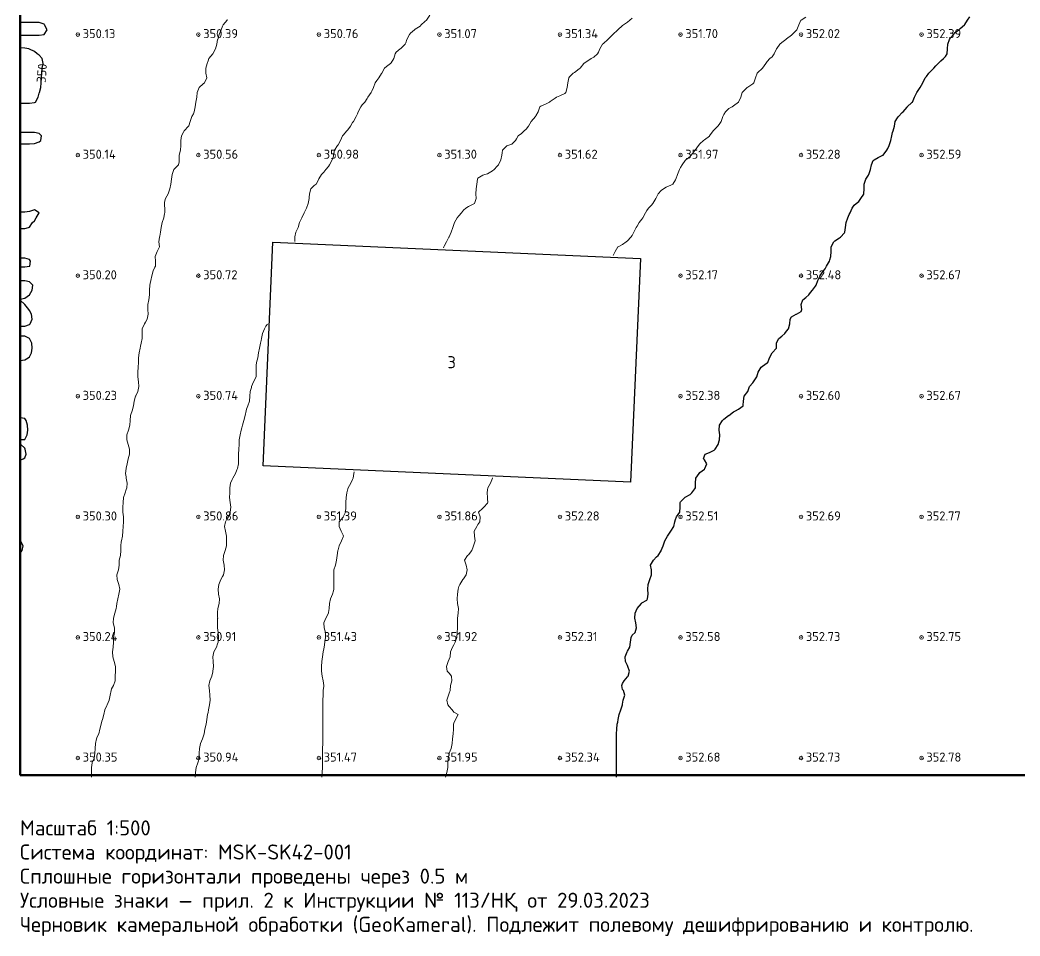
# Model space of a CAD drawing. Header units: metres. Extents: x 137 to 305, y -4507 to -4328.
# Drawn here: x 136.6 to 219.6, y -4507.3 to -4431.3 of the extents above; entities that cross this region are included whole.
import ezdxf
from ezdxf.enums import TextEntityAlignment as Align

# ---------------------------------------------------------------- set-up
doc = ezdxf.new("R2010")
doc.units = ezdxf.units.M
for name, color, linetype, lineweight in [('UZ013_СТРОЕНИЯ', 7, 'Continuous', 30), ('UZ013_СТРОЕНИЯ_ПОДП', 7, 'Continuous', 13), ('UZ329_ГОРИЗОНТАЛИ_ОСН', 30, 'Continuous', 13), ('UZ329_ГОРИЗОНТАЛИ_ПОДП', 30, 'Continuous', 13), ('UZ329_ГОРИЗОНТАЛИ_УТОЛЩ', 30, 'Continuous', 30), ('UZ330_ОТМЕТКИ', 7, 'Continuous', 13), ('КОНТРОЛЬ_ТРЕБУЕТ_ДЕШИФР', 1, 'Continuous', 25), ('РАМКА', 7, 'Continuous', 50)]:
    doc.layers.add(name, color=color, linetype=linetype, lineweight=lineweight)
doc.styles.add('GOST', font='isocpeur.ttf')

msp = doc.modelspace()

# ---------------------------------------------------------------- linework, layer by layer
at = {"layer": 'UZ013_СТРОЕНИЯ'}
msp.add_lwpolyline([(187.272, -4469.675), (156.784, -4468.33), (157.603, -4449.778), (188.091, -4451.123), (187.272, -4469.675)], close=True, dxfattribs=at)
at = {"layer": 'UZ329_ГОРИЗОНТАЛИ_ОСН'}
for points in [[(142.546, -4494.149, 350.5), (142.547, -4493.749, 350.5), (142.56, -4493.349, 350.5), (142.614, -4492.949, 350.5), (142.619, -4492.924, 350.5), (142.777, -4492.549, 350.5), (142.836, -4492.149, 350.5), (142.849, -4491.749, 350.5), (142.875, -4491.349, 350.5), (142.969, -4490.949, 350.5), (143.019, -4490.794, 350.5), (143.147, -4490.549, 350.5), (143.246, -4490.149, 350.5), (143.344, -4489.749, 350.5), (143.419, -4489.484, 350.5), (143.475, -4489.349, 350.5), (143.568, -4488.949, 350.5), (143.668, -4488.549, 350.5), (143.819, -4488.206, 350.5), (143.843, -4488.149, 350.5), (144.017, -4487.749, 350.5), (144.11, -4487.349, 350.5), (144.174, -4486.949, 350.5), (144.219, -4486.825, 350.5), (144.368, -4486.549, 350.5), (144.517, -4486.149, 350.5), (144.524, -4485.749, 350.5), (144.548, -4485.349, 350.5), (144.537, -4484.949, 350.5), (144.427, -4484.549, 350.5), (144.324, -4484.149, 350.5), (144.291, -4483.749, 350.5), (144.349, -4483.349, 350.5), (144.382, -4482.949, 350.5), (144.375, -4482.549, 350.5), (144.454, -4482.149, 350.5), (144.455, -4481.749, 350.5), (144.355, -4481.349, 350.5), (144.386, -4480.949, 350.5), (144.495, -4480.549, 350.5), (144.584, -4480.149, 350.5), (144.619, -4479.974, 350.5), (144.666, -4479.749, 350.5), (144.728, -4479.349, 350.5), (144.822, -4478.949, 350.5), (144.905, -4478.549, 350.5), (144.814, -4478.149, 350.5), (144.668, -4477.749, 350.5), (144.663, -4477.349, 350.5), (144.778, -4476.949, 350.5), (144.858, -4476.549, 350.5), (144.852, -4476.149, 350.5), (144.948, -4475.749, 350.5), (144.982, -4475.349, 350.5), (144.981, -4474.949, 350.5), (145.019, -4474.632, 350.5), (145.033, -4474.549, 350.5), (145.112, -4474.149, 350.5), (145.146, -4473.749, 350.5), (145.172, -4473.349, 350.5), (145.197, -4472.949, 350.5), (145.209, -4472.549, 350.5), (145.162, -4472.149, 350.5), (145.151, -4471.749, 350.5), (145.183, -4471.349, 350.5), (145.205, -4470.949, 350.5), (145.333, -4470.549, 350.5), (145.419, -4470.295, 350.5), (145.484, -4470.149, 350.5), (145.522, -4469.749, 350.5), (145.439, -4469.349, 350.5), (145.419, -4469.236, 350.5), (145.375, -4468.949, 350.5), (145.415, -4468.549, 350.5), (145.419, -4468.524, 350.5), (145.513, -4468.149, 350.5), (145.598, -4467.749, 350.5), (145.693, -4467.349, 350.5), (145.706, -4466.949, 350.5), (145.601, -4466.549, 350.5), (145.482, -4466.149, 350.5), (145.474, -4465.749, 350.5), (145.625, -4465.349, 350.5), (145.732, -4464.949, 350.5), (145.766, -4464.549, 350.5), (145.794, -4464.149, 350.5), (145.819, -4464.059, 350.5), (145.928, -4463.749, 350.5), (146.041, -4463.349, 350.5), (146.082, -4462.949, 350.5), (146.202, -4462.549, 350.5), (146.219, -4462.512, 350.5), (146.386, -4462.149, 350.5), (146.467, -4461.749, 350.5), (146.447, -4461.349, 350.5), (146.39, -4460.949, 350.5), (146.394, -4460.549, 350.5), (146.433, -4460.149, 350.5), (146.452, -4459.749, 350.5), (146.456, -4459.349, 350.5), (146.519, -4458.949, 350.5), (146.593, -4458.549, 350.5), (146.619, -4458.391, 350.5), (146.672, -4458.149, 350.5), (146.756, -4457.749, 350.5), (146.742, -4457.349, 350.5), (146.768, -4456.949, 350.5), (146.938, -4456.549, 350.5), (147.019, -4456.406, 350.5), (147.157, -4456.149, 350.5), (147.25, -4455.749, 350.5), (147.213, -4455.349, 350.5), (147.228, -4454.949, 350.5), (147.309, -4454.549, 350.5), (147.363, -4454.149, 350.5), (147.366, -4453.749, 350.5), (147.395, -4453.349, 350.5), (147.419, -4453.209, 350.5), (147.478, -4452.949, 350.5), (147.545, -4452.549, 350.5), (147.679, -4452.149, 350.5), (147.819, -4451.844, 350.5), (147.86, -4451.749, 350.5), (147.871, -4451.349, 350.5), (147.841, -4450.949, 350.5), (147.999, -4450.549, 350.5), (148.187, -4450.149, 350.5), (148.138, -4449.749, 350.5), (148.198, -4449.349, 350.5), (148.219, -4449.264, 350.5), (148.283, -4448.949, 350.5), (148.327, -4448.549, 350.5), (148.421, -4448.149, 350.5), (148.541, -4447.749, 350.5), (148.619, -4447.394, 350.5), (148.628, -4447.349, 350.5), (148.64, -4446.949, 350.5), (148.619, -4446.746, 350.5), (148.598, -4446.549, 350.5), (148.619, -4446.453, 350.5), (148.696, -4446.149, 350.5), (148.907, -4445.749, 350.5), (149.019, -4445.432, 350.5), (149.053, -4445.349, 350.5), (149.138, -4444.949, 350.5), (149.185, -4444.549, 350.5), (149.253, -4444.149, 350.5), (149.396, -4443.749, 350.5), (149.419, -4443.711, 350.5), (149.771, -4443.349, 350.5), (149.819, -4443.094, 350.5), (149.83, -4442.949, 350.5), (149.838, -4442.549, 350.5), (149.923, -4442.149, 350.5), (149.976, -4441.749, 350.5), (149.966, -4441.349, 350.5), (150.016, -4440.949, 350.5), (150.219, -4440.589, 350.5), (150.247, -4440.549, 350.5), (150.611, -4440.149, 350.5), (150.619, -4440.13, 350.5), (150.745, -4439.749, 350.5), (150.884, -4439.349, 350.5), (151.019, -4439.123, 350.5), (151.078, -4438.949, 350.5), (151.164, -4438.549, 350.5), (151.219, -4438.149, 350.5), (151.28, -4437.749, 350.5), (151.314, -4437.349, 350.5), (151.419, -4437.082, 350.5), (151.488, -4436.949, 350.5), (151.819, -4436.643, 350.5), (151.919, -4436.549, 350.5), (152.108, -4436.149, 350.5), (152.048, -4435.749, 350.5), (152.03, -4435.349, 350.5), (152.139, -4434.949, 350.5), (152.219, -4434.731, 350.5), (152.283, -4434.549, 350.5), (152.612, -4434.149, 350.5), (152.619, -4434.141, 350.5), (152.827, -4433.749, 350.5), (152.95, -4433.349, 350.5), (153.019, -4432.963, 350.5), (153.022, -4432.949, 350.5), (153.148, -4432.549, 350.5), (153.298, -4432.149, 350.5), (153.419, -4431.844, 350.5), (153.481, -4431.749, 350.5), (153.804, -4431.349, 350.5), (153.819, -4431.312, 350.5)], [(159.412, -4449.707, 351), (159.415, -4449.349, 351), (159.419, -4449.335, 351), (159.511, -4448.949, 351), (159.686, -4448.549, 351), (159.815, -4448.149, 351), (159.819, -4448.138, 351), (160.007, -4447.749, 351), (160.192, -4447.349, 351), (160.219, -4447.283, 351), (160.377, -4446.949, 351), (160.537, -4446.549, 351), (160.613, -4446.149, 351), (160.619, -4446.071, 351), (160.649, -4445.749, 351), (160.763, -4445.349, 351), (161.019, -4445.064, 351), (161.204, -4444.949, 351), (161.403, -4444.549, 351), (161.419, -4444.516, 351), (161.647, -4444.149, 351), (161.819, -4443.966, 351), (161.992, -4443.749, 351), (162.219, -4443.494, 351), (162.309, -4443.349, 351), (162.522, -4442.949, 351), (162.619, -4442.635, 351), (162.641, -4442.549, 351), (162.723, -4442.149, 351), (162.973, -4441.749, 351), (163.019, -4441.691, 351), (163.217, -4441.349, 351), (163.381, -4440.949, 351), (163.419, -4440.896, 351), (163.73, -4440.549, 351), (163.819, -4440.464, 351), (164.036, -4440.149, 351), (164.219, -4439.85, 351), (164.281, -4439.749, 351), (164.51, -4439.349, 351), (164.619, -4439.113, 351), (164.682, -4438.949, 351), (164.888, -4438.549, 351), (165.019, -4438.383, 351), (165.231, -4438.149, 351), (165.419, -4437.858, 351), (165.487, -4437.749, 351), (165.754, -4437.349, 351), (165.819, -4437.256, 351), (165.948, -4436.949, 351), (166.093, -4436.549, 351), (166.219, -4436.374, 351), (166.393, -4436.149, 351), (166.619, -4435.787, 351), (166.64, -4435.749, 351), (166.862, -4435.349, 351), (167.019, -4435.192, 351), (167.361, -4434.949, 351), (167.419, -4434.888, 351), (167.642, -4434.549, 351), (167.745, -4434.149, 351), (167.819, -4434.016, 351), (168.163, -4433.749, 351), (168.219, -4433.712, 351), (168.577, -4433.349, 351), (168.619, -4433.236, 351), (168.717, -4432.949, 351), (168.93, -4432.549, 351), (169.019, -4432.44, 351), (169.36, -4432.149, 351), (169.419, -4432.104, 351), (169.819, -4431.842, 351), (169.895, -4431.749, 351), (170.219, -4431.464, 351), (170.336, -4431.349, 351), (170.619, -4430.952, 351)], [(171.756, -4450.252, 351.5), (171.779, -4450.149, 351.5), (171.819, -4450.091, 351.5), (171.997, -4449.749, 351.5), (172.209, -4449.349, 351.5), (172.219, -4449.322, 351.5), (172.382, -4448.949, 351.5), (172.544, -4448.549, 351.5), (172.619, -4448.31, 351.5), (172.668, -4448.149, 351.5), (172.9, -4447.749, 351.5), (173.019, -4447.587, 351.5), (173.241, -4447.349, 351.5), (173.419, -4447.117, 351.5), (173.622, -4446.949, 351.5), (173.819, -4446.816, 351.5), (174.219, -4446.623, 351.5), (174.318, -4446.549, 351.5), (174.463, -4446.149, 351.5), (174.445, -4445.749, 351.5), (174.465, -4445.349, 351.5), (174.509, -4444.949, 351.5), (174.579, -4444.549, 351.5), (174.619, -4444.458, 351.5), (175.019, -4444.199, 351.5), (175.196, -4444.149, 351.5), (175.419, -4444.096, 351.5), (175.819, -4443.86, 351.5), (175.97, -4443.749, 351.5), (176.219, -4443.47, 351.5), (176.32, -4443.349, 351.5), (176.521, -4442.949, 351.5), (176.603, -4442.549, 351.5), (176.619, -4442.36, 351.5), (176.642, -4442.149, 351.5), (177.019, -4441.772, 351.5), (177.09, -4441.749, 351.5), (177.419, -4441.643, 351.5), (177.732, -4441.349, 351.5), (177.819, -4441.187, 351.5), (177.962, -4440.949, 351.5), (178.219, -4440.749, 351.5), (178.453, -4440.549, 351.5), (178.619, -4440.398, 351.5), (178.813, -4440.149, 351.5), (179.019, -4439.763, 351.5), (179.032, -4439.749, 351.5), (179.393, -4439.349, 351.5), (179.419, -4439.292, 351.5), (179.616, -4438.949, 351.5), (179.746, -4438.549, 351.5), (179.819, -4438.49, 351.5), (180.219, -4438.329, 351.5), (180.541, -4438.149, 351.5), (180.619, -4438.111, 351.5), (181.019, -4437.819, 351.5), (181.136, -4437.749, 351.5), (181.419, -4437.623, 351.5), (181.819, -4437.451, 351.5), (181.905, -4437.349, 351.5), (182.026, -4436.949, 351.5), (182.071, -4436.549, 351.5), (182.169, -4436.149, 351.5), (182.219, -4436.058, 351.5), (182.51, -4435.749, 351.5), (182.619, -4435.691, 351.5), (183.019, -4435.407, 351.5), (183.083, -4435.349, 351.5), (183.397, -4434.949, 351.5), (183.419, -4434.918, 351.5), (183.819, -4434.685, 351.5), (184.004, -4434.549, 351.5), (184.219, -4434.44, 351.5), (184.529, -4434.149, 351.5), (184.619, -4434.001, 351.5), (184.734, -4433.749, 351.5), (184.938, -4433.349, 351.5), (185.019, -4433.294, 351.5), (185.4, -4432.949, 351.5), (185.419, -4432.932, 351.5), (185.815, -4432.549, 351.5), (185.819, -4432.544, 351.5), (186.219, -4432.149, 351.5), (186.219, -4432.149, 351.5), (186.619, -4431.791, 351.5), (186.685, -4431.749, 351.5), (187.019, -4431.532, 351.5), (187.217, -4431.349, 351.5), (187.419, -4431.18, 351.5)], [(185.836, -4450.873, 352), (186.01, -4450.549, 352), (186.219, -4450.165, 352), (186.236, -4450.149, 352), (186.619, -4449.949, 352), (186.906, -4449.749, 352), (187.019, -4449.665, 352), (187.311, -4449.349, 352), (187.419, -4449.203, 352), (187.552, -4448.949, 352), (187.743, -4448.549, 352), (187.819, -4448.449, 352), (187.997, -4448.149, 352), (188.219, -4447.864, 352), (188.305, -4447.749, 352), (188.504, -4447.349, 352), (188.619, -4447.148, 352), (188.77, -4446.949, 352), (189.019, -4446.695, 352), (189.132, -4446.549, 352), (189.364, -4446.149, 352), (189.419, -4446.046, 352), (189.58, -4445.749, 352), (189.819, -4445.476, 352), (190.001, -4445.349, 352), (190.219, -4445.217, 352), (190.619, -4445.047, 352), (190.777, -4444.949, 352), (191.019, -4444.59, 352), (191.035, -4444.549, 352), (191.16, -4444.149, 352), (191.339, -4443.749, 352), (191.419, -4443.588, 352), (191.553, -4443.349, 352), (191.819, -4442.988, 352), (191.871, -4442.949, 352), (192.219, -4442.655, 352), (192.307, -4442.549, 352), (192.619, -4442.155, 352), (192.624, -4442.149, 352), (192.907, -4441.749, 352), (193.019, -4441.601, 352), (193.331, -4441.349, 352), (193.419, -4441.286, 352), (193.819, -4440.977, 352), (193.834, -4440.949, 352), (194.134, -4440.549, 352), (194.219, -4440.45, 352), (194.518, -4440.149, 352), (194.619, -4439.998, 352), (194.802, -4439.749, 352), (194.935, -4439.349, 352), (195.019, -4439.168, 352), (195.164, -4438.949, 352), (195.419, -4438.696, 352), (195.7, -4438.549, 352), (195.819, -4438.466, 352), (196.219, -4438.153, 352), (196.222, -4438.149, 352), (196.427, -4437.749, 352), (196.55, -4437.349, 352), (196.619, -4437.261, 352), (196.951, -4436.949, 352), (197.019, -4436.907, 352), (197.419, -4436.647, 352), (197.496, -4436.549, 352), (197.644, -4436.149, 352), (197.782, -4435.749, 352), (197.819, -4435.712, 352), (198.211, -4435.349, 352), (198.219, -4435.34, 352), (198.51, -4434.949, 352), (198.619, -4434.787, 352), (198.839, -4434.549, 352), (199.019, -4434.396, 352), (199.183, -4434.149, 352), (199.395, -4433.749, 352), (199.419, -4433.711, 352), (199.656, -4433.349, 352), (199.819, -4433.211, 352), (200.17, -4432.949, 352), (200.219, -4432.916, 352), (200.619, -4432.609, 352), (200.696, -4432.549, 352), (201.019, -4432.222, 352), (201.085, -4432.149, 352), (201.239, -4431.749, 352), (201.416, -4431.349, 352), (201.419, -4431.347, 352), (201.819, -4431.109, 352)], [(151.158, -4494.149, 351), (151.172, -4493.749, 351), (151.237, -4493.349, 351), (151.374, -4492.949, 351), (151.419, -4492.772, 351), (151.471, -4492.549, 351), (151.492, -4492.149, 351), (151.509, -4491.749, 351), (151.588, -4491.349, 351), (151.765, -4490.949, 351), (151.819, -4490.805, 351), (151.891, -4490.549, 351), (151.959, -4490.149, 351), (152.052, -4489.749, 351), (152.126, -4489.349, 351), (152.181, -4488.949, 351), (152.219, -4488.762, 351), (152.263, -4488.549, 351), (152.346, -4488.149, 351), (152.384, -4487.749, 351), (152.379, -4487.349, 351), (152.339, -4486.949, 351), (152.282, -4486.549, 351), (152.379, -4486.149, 351), (152.546, -4485.749, 351), (152.619, -4485.409, 351), (152.632, -4485.349, 351), (152.662, -4484.949, 351), (152.655, -4484.549, 351), (152.631, -4484.149, 351), (152.715, -4483.749, 351), (152.923, -4483.349, 351), (153.019, -4483.078, 351), (153.06, -4482.949, 351), (153.077, -4482.549, 351), (153.066, -4482.149, 351), (153.019, -4481.767, 351), (153.016, -4481.749, 351), (152.994, -4481.349, 351), (153.019, -4480.968, 351), (153.02, -4480.949, 351), (153.019, -4480.871, 351), (153.014, -4480.549, 351), (153.019, -4480.473, 351), (153.042, -4480.149, 351), (153.135, -4479.749, 351), (153.159, -4479.349, 351), (153.097, -4478.949, 351), (153.072, -4478.549, 351), (153.125, -4478.149, 351), (153.283, -4477.749, 351), (153.419, -4477.485, 351), (153.492, -4477.349, 351), (153.581, -4476.949, 351), (153.561, -4476.549, 351), (153.48, -4476.149, 351), (153.492, -4475.749, 351), (153.642, -4475.349, 351), (153.74, -4474.949, 351), (153.758, -4474.549, 351), (153.753, -4474.149, 351), (153.674, -4473.749, 351), (153.579, -4473.349, 351), (153.666, -4472.949, 351), (153.819, -4472.68, 351), (153.908, -4472.549, 351), (154.066, -4472.149, 351), (154.121, -4471.749, 351), (154.059, -4471.349, 351), (154.01, -4470.949, 351), (154.021, -4470.549, 351), (154.041, -4470.149, 351), (154.093, -4469.749, 351), (154.219, -4469.463, 351), (154.272, -4469.349, 351), (154.497, -4468.949, 351), (154.619, -4468.646, 351), (154.656, -4468.549, 351), (154.741, -4468.149, 351), (154.751, -4467.749, 351), (154.738, -4467.349, 351), (154.766, -4466.949, 351), (154.79, -4466.549, 351), (154.795, -4466.149, 351), (154.879, -4465.749, 351), (154.966, -4465.349, 351), (155.019, -4465.179, 351), (155.084, -4464.949, 351), (155.197, -4464.549, 351), (155.292, -4464.149, 351), (155.377, -4463.749, 351), (155.419, -4463.615, 351), (155.51, -4463.349, 351), (155.653, -4462.949, 351), (155.687, -4462.549, 351), (155.709, -4462.149, 351), (155.819, -4461.813, 351), (155.835, -4461.749, 351), (156.005, -4461.349, 351), (156.208, -4460.949, 351), (156.219, -4460.723, 351), (156.224, -4460.549, 351), (156.219, -4460.45, 351), (156.2, -4460.149, 351), (156.219, -4459.99, 351), (156.244, -4459.749, 351), (156.341, -4459.349, 351), (156.42, -4458.949, 351), (156.49, -4458.549, 351), (156.582, -4458.149, 351), (156.619, -4457.92, 351), (156.649, -4457.749, 351), (156.727, -4457.349, 351), (156.9, -4456.949, 351), (157.019, -4456.744, 351), (157.153, -4456.569, 351)], [(161.661, -4494.149, 351.5), (161.676, -4493.749, 351.5), (161.704, -4493.349, 351.5), (161.723, -4492.949, 351.5), (161.727, -4492.549, 351.5), (161.728, -4492.149, 351.5), (161.731, -4491.749, 351.5), (161.737, -4491.349, 351.5), (161.74, -4490.949, 351.5), (161.742, -4490.549, 351.5), (161.743, -4490.149, 351.5), (161.743, -4489.749, 351.5), (161.744, -4489.349, 351.5), (161.744, -4488.949, 351.5), (161.743, -4488.549, 351.5), (161.743, -4488.149, 351.5), (161.751, -4487.749, 351.5), (161.763, -4487.349, 351.5), (161.782, -4486.949, 351.5), (161.819, -4486.582, 351.5), (161.822, -4486.549, 351.5), (161.819, -4486.525, 351.5), (161.775, -4486.149, 351.5), (161.694, -4485.749, 351.5), (161.644, -4485.349, 351.5), (161.643, -4484.949, 351.5), (161.66, -4484.549, 351.5), (161.722, -4484.149, 351.5), (161.782, -4483.749, 351.5), (161.819, -4483.49, 351.5), (161.843, -4483.349, 351.5), (161.913, -4482.949, 351.5), (161.962, -4482.549, 351.5), (161.965, -4482.149, 351.5), (161.864, -4481.749, 351.5), (161.834, -4481.349, 351.5), (162, -4480.949, 351.5), (162.209, -4480.549, 351.5), (162.219, -4480.486, 351.5), (162.259, -4480.149, 351.5), (162.286, -4479.749, 351.5), (162.372, -4479.349, 351.5), (162.541, -4478.949, 351.5), (162.619, -4478.695, 351.5), (162.648, -4478.549, 351.5), (162.651, -4478.149, 351.5), (162.663, -4477.749, 351.5), (162.655, -4477.349, 351.5), (162.66, -4476.949, 351.5), (162.784, -4476.549, 351.5), (162.883, -4476.149, 351.5), (162.933, -4475.749, 351.5), (162.995, -4475.349, 351.5), (163.019, -4475.272, 351.5), (163.111, -4474.949, 351.5), (163.302, -4474.549, 351.5), (163.419, -4474.218, 351.5), (163.453, -4474.149, 351.5), (163.419, -4474.078, 351.5), (163.266, -4473.749, 351.5), (163.087, -4473.349, 351.5), (163.096, -4472.949, 351.5), (163.419, -4472.566, 351.5), (163.432, -4472.549, 351.5), (163.637, -4472.149, 351.5), (163.652, -4471.749, 351.5), (163.643, -4471.349, 351.5), (163.685, -4470.949, 351.5), (163.731, -4470.549, 351.5), (163.819, -4470.239, 351.5), (163.853, -4470.149, 351.5), (164.077, -4469.749, 351.5), (164.219, -4469.464, 351.5), (164.259, -4469.349, 351.5), (164.318, -4468.949, 351.5), (164.331, -4468.813, 351.5)], [(171.915, -4494.149, 352), (172.042, -4493.749, 352), (172.111, -4493.349, 352), (172.127, -4492.949, 352), (172.144, -4492.549, 352), (172.219, -4492.162, 352), (172.223, -4492.149, 352), (172.382, -4491.749, 352), (172.462, -4491.349, 352), (172.504, -4490.949, 352), (172.554, -4490.549, 352), (172.583, -4490.149, 352), (172.599, -4489.749, 352), (172.619, -4489.661, 352), (172.747, -4489.349, 352), (172.981, -4488.949, 352), (172.619, -4488.734, 352), (172.473, -4488.549, 352), (172.219, -4488.291, 352), (172.119, -4488.149, 352), (172.031, -4487.749, 352), (172.165, -4487.349, 352), (172.219, -4487.166, 352), (172.298, -4486.949, 352), (172.349, -4486.549, 352), (172.454, -4486.149, 352), (172.433, -4485.749, 352), (172.219, -4485.526, 352), (172.074, -4485.349, 352), (171.994, -4484.949, 352), (172.153, -4484.549, 352), (172.219, -4484.346, 352), (172.296, -4484.149, 352), (172.351, -4483.749, 352), (172.503, -4483.349, 352), (172.619, -4483.173, 352), (172.734, -4482.949, 352), (172.865, -4482.549, 352), (172.894, -4482.149, 352), (172.913, -4481.749, 352), (172.916, -4481.349, 352), (172.92, -4480.949, 352), (172.987, -4480.549, 352), (173.006, -4480.149, 352), (172.911, -4479.749, 352), (172.887, -4479.349, 352), (172.923, -4478.949, 352), (172.964, -4478.549, 352), (173.019, -4478.339, 352), (173.099, -4478.149, 352), (173.365, -4477.749, 352), (173.419, -4477.68, 352), (173.625, -4477.349, 352), (173.714, -4476.949, 352), (173.634, -4476.549, 352), (173.495, -4476.149, 352), (173.761, -4475.749, 352), (173.819, -4475.691, 352), (174.098, -4475.349, 352), (174.219, -4475.048, 352), (174.256, -4474.949, 352), (174.377, -4474.549, 352), (174.316, -4474.149, 352), (174.314, -4473.749, 352), (174.525, -4473.349, 352), (174.619, -4473.194, 352), (174.77, -4472.949, 352), (174.785, -4472.549, 352), (174.653, -4472.149, 352), (175.019, -4471.817, 352), (175.101, -4471.749, 352), (175.419, -4471.414, 352), (175.442, -4471.349, 352), (175.419, -4471.043, 352), (175.409, -4470.949, 352), (175.367, -4470.549, 352), (175.419, -4470.303, 352), (175.446, -4470.149, 352), (175.647, -4469.749, 352), (175.817, -4469.349, 352), (175.819, -4469.331, 352), (175.821, -4469.32, 352)]]:
    msp.add_polyline3d(points, dxfattribs=at)
at = {"layer": 'UZ329_ГОРИЗОНТАЛИ_УТОЛЩ'}
for points in [[(186.117, -4494.149, 352.5), (186.117, -4493.749, 352.5), (186.117, -4493.349, 352.5), (186.117, -4492.949, 352.5), (186.117, -4492.549, 352.5), (186.117, -4492.149, 352.5), (186.117, -4491.749, 352.5), (186.117, -4491.349, 352.5), (186.117, -4490.949, 352.5), (186.118, -4490.549, 352.5), (186.126, -4490.149, 352.5), (186.169, -4489.749, 352.5), (186.219, -4489.586, 352.5), (186.259, -4489.349, 352.5), (186.339, -4488.949, 352.5), (186.468, -4488.549, 352.5), (186.611, -4488.149, 352.5), (186.619, -4488.085, 352.5), (186.67, -4487.749, 352.5), (186.809, -4487.349, 352.5), (186.687, -4486.949, 352.5), (186.619, -4486.862, 352.5), (186.539, -4486.549, 352.5), (186.619, -4486.365, 352.5), (186.734, -4486.149, 352.5), (187.019, -4485.817, 352.5), (187.082, -4485.749, 352.5), (187.183, -4485.349, 352.5), (187.059, -4484.949, 352.5), (187.019, -4484.875, 352.5), (186.853, -4484.549, 352.5), (186.82, -4484.149, 352.5), (186.987, -4483.749, 352.5), (187.019, -4483.688, 352.5), (187.22, -4483.349, 352.5), (187.263, -4482.949, 352.5), (187.324, -4482.549, 352.5), (187.419, -4482.364, 352.5), (187.671, -4482.149, 352.5), (187.762, -4481.749, 352.5), (187.714, -4481.349, 352.5), (187.638, -4480.949, 352.5), (187.665, -4480.549, 352.5), (187.819, -4480.158, 352.5), (187.827, -4480.149, 352.5), (188.172, -4479.749, 352.5), (188.219, -4479.674, 352.5), (188.619, -4479.456, 352.5), (188.681, -4479.349, 352.5), (188.727, -4478.949, 352.5), (188.71, -4478.549, 352.5), (188.745, -4478.149, 352.5), (188.864, -4477.749, 352.5), (189.007, -4477.349, 352.5), (189.013, -4476.949, 352.5), (188.941, -4476.549, 352.5), (189.019, -4476.417, 352.5), (189.173, -4476.149, 352.5), (189.419, -4475.868, 352.5), (189.578, -4475.749, 352.5), (189.819, -4475.36, 352.5), (189.826, -4475.349, 352.5), (189.972, -4474.949, 352.5), (190.121, -4474.549, 352.5), (190.219, -4474.333, 352.5), (190.33, -4474.149, 352.5), (190.606, -4473.749, 352.5), (190.619, -4473.731, 352.5), (190.863, -4473.349, 352.5), (190.955, -4472.949, 352.5), (191.019, -4472.759, 352.5), (191.084, -4472.549, 352.5), (191.363, -4472.149, 352.5), (191.399, -4471.749, 352.5), (191.389, -4471.349, 352.5), (191.419, -4471.305, 352.5), (191.773, -4470.949, 352.5), (191.819, -4470.914, 352.5), (192.219, -4470.704, 352.5), (192.356, -4470.549, 352.5), (192.619, -4470.214, 352.5), (192.654, -4470.149, 352.5), (192.663, -4469.749, 352.5), (192.694, -4469.349, 352.5), (192.958, -4468.949, 352.5), (193.019, -4468.884, 352.5), (193.419, -4468.583, 352.5), (193.452, -4468.549, 352.5), (193.605, -4468.149, 352.5), (193.419, -4467.809, 352.5), (193.337, -4467.749, 352.5), (193.419, -4467.487, 352.5), (193.459, -4467.349, 352.5), (193.819, -4467.203, 352.5), (194.219, -4467.013, 352.5), (194.284, -4466.949, 352.5), (194.544, -4466.549, 352.5), (194.619, -4466.238, 352.5), (194.655, -4466.149, 352.5), (194.68, -4465.749, 352.5), (194.626, -4465.349, 352.5), (194.65, -4464.949, 352.5), (194.918, -4464.549, 352.5), (195.019, -4464.452, 352.5), (195.413, -4464.149, 352.5), (195.419, -4464.142, 352.5), (195.819, -4463.846, 352.5), (195.986, -4463.749, 352.5), (196.219, -4463.625, 352.5), (196.611, -4463.349, 352.5), (196.619, -4463.289, 352.5), (196.644, -4462.949, 352.5), (196.715, -4462.549, 352.5), (197.019, -4462.149, 352.5), (197.019, -4462.149, 352.5), (197.145, -4461.749, 352.5), (197.419, -4461.434, 352.5), (197.489, -4461.349, 352.5), (197.762, -4460.949, 352.5), (197.819, -4460.747, 352.5), (197.871, -4460.549, 352.5), (198.103, -4460.149, 352.5), (198.219, -4460.049, 352.5), (198.619, -4459.78, 352.5), (198.655, -4459.749, 352.5), (198.806, -4459.349, 352.5), (199.019, -4458.955, 352.5), (199.024, -4458.949, 352.5), (199.386, -4458.549, 352.5), (199.383, -4458.149, 352.5), (199.419, -4458.053, 352.5), (199.57, -4457.749, 352.5), (199.819, -4457.571, 352.5), (200.064, -4457.349, 352.5), (200.219, -4457.152, 352.5), (200.386, -4456.949, 352.5), (200.478, -4456.549, 352.5), (200.517, -4456.149, 352.5), (200.619, -4455.952, 352.5), (201.019, -4455.754, 352.5), (201.032, -4455.749, 352.5), (201.419, -4455.527, 352.5), (201.49, -4455.349, 352.5), (201.445, -4454.949, 352.5), (201.575, -4454.549, 352.5), (201.819, -4454.367, 352.5), (202.059, -4454.149, 352.5), (202.219, -4453.946, 352.5), (202.374, -4453.749, 352.5), (202.619, -4453.426, 352.5), (202.667, -4453.349, 352.5), (202.818, -4452.949, 352.5), (203.002, -4452.549, 352.5), (203.019, -4452.523, 352.5), (203.291, -4452.149, 352.5), (203.419, -4451.976, 352.5), (203.541, -4451.749, 352.5), (203.772, -4451.349, 352.5), (203.819, -4451.232, 352.5), (203.883, -4450.949, 352.5), (203.91, -4450.549, 352.5), (203.929, -4450.149, 352.5), (204.131, -4449.749, 352.5), (204.219, -4449.66, 352.5), (204.619, -4449.399, 352.5), (204.703, -4449.349, 352.5), (205.019, -4448.986, 352.5), (205.058, -4448.949, 352.5), (205.109, -4448.549, 352.5), (205.156, -4448.149, 352.5), (205.299, -4447.749, 352.5), (205.419, -4447.475, 352.5), (205.487, -4447.349, 352.5), (205.675, -4446.949, 352.5), (205.819, -4446.709, 352.5), (206.004, -4446.549, 352.5), (206.219, -4446.406, 352.5), (206.395, -4446.149, 352.5), (206.619, -4445.781, 352.5), (206.63, -4445.749, 352.5), (206.656, -4445.349, 352.5), (206.665, -4444.949, 352.5), (206.794, -4444.549, 352.5), (207.019, -4444.221, 352.5), (207.057, -4444.149, 352.5), (207.178, -4443.749, 352.5), (207.259, -4443.349, 352.5), (207.419, -4443.006, 352.5), (207.481, -4442.949, 352.5), (207.819, -4442.749, 352.5), (208.219, -4442.554, 352.5), (208.224, -4442.549, 352.5), (208.533, -4442.149, 352.5), (208.619, -4441.988, 352.5), (208.727, -4441.749, 352.5), (208.868, -4441.349, 352.5), (208.946, -4440.949, 352.5), (209.019, -4440.671, 352.5), (209.057, -4440.549, 352.5), (209.188, -4440.149, 352.5), (209.225, -4439.749, 352.5), (209.419, -4439.47, 352.5), (209.513, -4439.349, 352.5), (209.819, -4439.028, 352.5), (209.886, -4438.949, 352.5), (210.219, -4438.567, 352.5), (210.232, -4438.549, 352.5), (210.619, -4438.192, 352.5), (210.657, -4438.149, 352.5), (210.844, -4437.749, 352.5), (211.019, -4437.36, 352.5), (211.024, -4437.349, 352.5), (211.31, -4436.949, 352.5), (211.419, -4436.76, 352.5), (211.52, -4436.549, 352.5), (211.722, -4436.149, 352.5), (211.819, -4436.023, 352.5), (212.036, -4435.749, 352.5), (212.219, -4435.558, 352.5), (212.436, -4435.349, 352.5), (212.619, -4435.153, 352.5), (212.8, -4434.949, 352.5), (213.019, -4434.725, 352.5), (213.231, -4434.549, 352.5), (213.419, -4434.372, 352.5), (213.536, -4434.149, 352.5), (213.575, -4433.749, 352.5), (213.608, -4433.349, 352.5), (213.733, -4432.949, 352.5), (213.819, -4432.832, 352.5), (214.06, -4432.549, 352.5), (214.219, -4432.373, 352.5), (214.513, -4432.149, 352.5), (214.619, -4432.052, 352.5), (214.979, -4431.749, 352.5), (215.019, -4431.709, 352.5), (215.237, -4431.349, 352.5), (215.419, -4431.078, 352.5)], [(136.619, -4432.61, 350), (137.019, -4432.61, 350), (137.419, -4432.61, 350), (137.819, -4432.609, 350), (138.219, -4432.601, 350), (138.619, -4432.553, 350), (138.628, -4432.549, 350), (138.879, -4432.149, 350), (138.65, -4431.749, 350), (138.619, -4431.701, 350), (138.219, -4431.548, 350), (137.819, -4431.541, 350), (137.419, -4431.543, 350), (137.019, -4431.543, 350), (136.619, -4431.543, 350)], [(136.619, -4438.242, 350), (137.019, -4438.242, 350), (137.419, -4438.236, 350), (137.819, -4438.191, 350), (137.907, -4438.149, 350), (138.115, -4437.749, 350), (138.219, -4437.404, 350), (138.227, -4437.349, 350), (138.342, -4436.949, 350), (138.382, -4436.549, 350), (138.402, -4436.149, 350), (138.428, -4435.749, 350), (138.46, -4435.349, 350), (138.549, -4434.949, 350), (138.462, -4434.549, 350), (138.219, -4434.261, 350), (138.031, -4434.149, 350), (137.819, -4433.961, 350), (137.419, -4433.761, 350), (137.362, -4433.749, 350), (137.019, -4433.68, 350), (136.619, -4433.665, 350)], [(136.619, -4441.611, 350), (137.019, -4441.611, 350), (137.419, -4441.609, 350), (137.819, -4441.587, 350), (138.219, -4441.457, 350), (138.343, -4441.349, 350), (138.413, -4440.949, 350), (138.219, -4440.77, 350), (137.819, -4440.677, 350), (137.419, -4440.664, 350), (137.019, -4440.662, 350), (136.619, -4440.662, 350)], [(136.619, -4448.64, 350), (137.019, -4448.632, 350), (137.335, -4448.549, 350), (137.419, -4448.526, 350), (137.664, -4448.149, 350), (137.819, -4448.005, 350), (137.971, -4447.749, 350), (138.219, -4447.35, 350), (138.219, -4447.349, 350), (138.219, -4447.347, 350), (137.819, -4447.087, 350), (137.419, -4447.217, 350), (137.019, -4447.274, 350), (136.619, -4447.284, 350)], [(136.619, -4451.821, 350), (137.019, -4451.816, 350), (137.419, -4451.755, 350), (137.426, -4451.749, 350), (137.502, -4451.349, 350), (137.419, -4451.212, 350), (137.019, -4451.097, 350), (136.619, -4451.086, 350)], [(136.619, -4454.507, 350), (137.019, -4454.409, 350), (137.417, -4454.149, 350), (137.419, -4454.148, 350), (137.639, -4453.749, 350), (137.682, -4453.349, 350), (137.419, -4453.054, 350), (137.019, -4452.989, 350), (136.619, -4452.986, 350)], [(136.619, -4456.747, 350), (137.019, -4456.725, 350), (137.419, -4456.585, 350), (137.456, -4456.549, 350), (137.621, -4456.149, 350), (137.56, -4455.749, 350), (137.419, -4455.448, 350), (137.338, -4455.349, 350), (137.019, -4454.95, 350), (137.017, -4454.949, 350), (136.619, -4454.587, 350)], [(136.619, -4459.57, 350), (137.019, -4459.529, 350), (137.299, -4459.349, 350), (137.419, -4459.27, 350), (137.585, -4458.949, 350), (137.638, -4458.549, 350), (137.595, -4458.149, 350), (137.419, -4457.75, 350), (137.418, -4457.749, 350), (137.019, -4457.573, 350), (136.619, -4457.557, 350)], [(136.619, -4461.779, 350), (136.716, -4461.749, 350), (136.619, -4461.702, 350)], [(136.619, -4466.135, 350), (137.019, -4466.123, 350), (137.212, -4465.749, 350), (137.274, -4465.349, 350), (137.251, -4464.949, 350), (137.134, -4464.549, 350), (137.019, -4464.388, 350), (136.619, -4464.325, 350)], [(136.619, -4467.849, 350), (136.882, -4467.749, 350), (137.019, -4467.644, 350), (137.14, -4467.349, 350), (137.041, -4466.949, 350), (137.019, -4466.857, 350), (136.685, -4466.549, 350), (136.619, -4466.317, 350)], [(136.619, -4475.562, 350), (136.785, -4475.349, 350), (136.882, -4474.949, 350), (136.67, -4474.549, 350), (136.619, -4474.489, 350)]]:
    msp.add_polyline3d(points, dxfattribs=at)
at = {"layer": 'UZ330_ОТМЕТКИ'}
for centre in [(141.419, -4432.549, 350.128), (151.419, -4432.549, 350.39), (161.419, -4432.549, 350.763), (171.419, -4432.549, 351.067), (181.419, -4432.549, 351.338), (191.419, -4432.549, 351.696), (201.419, -4432.549, 352.016), (211.419, -4432.549, 352.386), (141.419, -4442.549, 350.14), (151.419, -4442.549, 350.564), (161.419, -4442.549, 350.98), (171.419, -4442.549, 351.295), (181.419, -4442.549, 351.615), (191.419, -4442.549, 351.973), (201.419, -4442.549, 352.279), (211.419, -4442.549, 352.592), (141.419, -4452.549, 350.201), (151.419, -4452.549, 350.723), (191.419, -4452.549, 352.173), (201.419, -4452.549, 352.481), (211.419, -4452.549, 352.668), (141.419, -4462.549, 350.23), (151.419, -4462.549, 350.741), (191.419, -4462.549, 352.375), (201.419, -4462.549, 352.599), (211.419, -4462.549, 352.674), (141.419, -4472.549, 350.298), (151.419, -4472.549, 350.863), (161.419, -4472.549, 351.388), (171.419, -4472.549, 351.859), (181.419, -4472.549, 352.276), (191.419, -4472.549, 352.514), (201.419, -4472.549, 352.693), (211.419, -4472.549, 352.772), (141.419, -4482.549, 350.24), (151.419, -4482.549, 350.909), (161.419, -4482.549, 351.433), (171.419, -4482.549, 351.919), (181.419, -4482.549, 352.309), (191.419, -4482.549, 352.581), (201.419, -4482.549, 352.734), (211.419, -4482.549, 352.75), (141.419, -4492.549, 350.347), (151.419, -4492.549, 350.935), (161.419, -4492.549, 351.469), (171.419, -4492.549, 351.948), (181.419, -4492.549, 352.337), (191.419, -4492.549, 352.675), (201.419, -4492.549, 352.729), (211.419, -4492.549, 352.779)]:
    msp.add_circle(centre, 0.15, dxfattribs=at)
for p in [(141.419, -4432.549, 350.128), (151.419, -4432.549, 350.39), (161.419, -4432.549, 350.763), (171.419, -4432.549, 351.067), (181.419, -4432.549, 351.338), (191.419, -4432.549, 351.696), (201.419, -4432.549, 352.016), (211.419, -4432.549, 352.386), (141.419, -4442.549, 350.14), (151.419, -4442.549, 350.564), (161.419, -4442.549, 350.98), (171.419, -4442.549, 351.295), (181.419, -4442.549, 351.615), (191.419, -4442.549, 351.973), (201.419, -4442.549, 352.279), (211.419, -4442.549, 352.592), (141.419, -4452.549, 350.201), (151.419, -4452.549, 350.723), (191.419, -4452.549, 352.173), (201.419, -4452.549, 352.481), (211.419, -4452.549, 352.668), (141.419, -4462.549, 350.23), (151.419, -4462.549, 350.741), (191.419, -4462.549, 352.375), (201.419, -4462.549, 352.599), (211.419, -4462.549, 352.674), (141.419, -4472.549, 350.298), (151.419, -4472.549, 350.863), (161.419, -4472.549, 351.388), (171.419, -4472.549, 351.859), (181.419, -4472.549, 352.276), (191.419, -4472.549, 352.514), (201.419, -4472.549, 352.693), (211.419, -4472.549, 352.772), (141.419, -4482.549, 350.24), (151.419, -4482.549, 350.909), (161.419, -4482.549, 351.433), (171.419, -4482.549, 351.919), (181.419, -4482.549, 352.309), (191.419, -4482.549, 352.581), (201.419, -4482.549, 352.734), (211.419, -4482.549, 352.75), (141.419, -4492.549, 350.347), (151.419, -4492.549, 350.935), (161.419, -4492.549, 351.469), (171.419, -4492.549, 351.948), (181.419, -4492.549, 352.337), (191.419, -4492.549, 352.675), (201.419, -4492.549, 352.729), (211.419, -4492.549, 352.779)]:
    msp.add_point(p, dxfattribs=at)
at = {"layer": 'КОНТРОЛЬ_ТРЕБУЕТ_ДЕШИФР'}
msp.add_lwpolyline([(187.272, -4469.675), (156.784, -4468.33), (157.603, -4449.778), (188.091, -4451.123), (187.272, -4469.675)], close=True, dxfattribs=at)
at = {"layer": 'РАМКА'}
msp.add_lwpolyline([(136.619, -4493.97), (302.693, -4493.97), (302.693, -4327.749), (136.619, -4327.749)], close=True, dxfattribs=at)

# ---------------------------------------------------------------- texts
at = {"layer": 'UZ013_СТРОЕНИЯ_ПОДП', "style": 'GOST'}
msp.add_text('3', height=1, dxfattribs=at).set_placement((172.438, -4459.726), align=Align.MIDDLE_CENTER)
at = {"layer": 'UZ329_ГОРИЗОНТАЛИ_ПОДП', "style": 'GOST'}
msp.add_text('350', height=0.75, rotation=85.50389, dxfattribs=at).set_placement((138.428, -4435.749), align=Align.MIDDLE_CENTER)
at = {"layer": 'UZ330_ОТМЕТКИ', "style": 'GOST'}
for s, p in [('350.13', (141.819, -4432.849)), ('350.39', (151.819, -4432.849)), ('350.76', (161.819, -4432.849)), ('351.07', (171.819, -4432.849)), ('351.34', (181.819, -4432.849)), ('351.70', (191.819, -4432.849)), ('352.02', (201.819, -4432.849)), ('352.39', (211.819, -4432.849)), ('350.14', (141.819, -4442.849)), ('350.56', (151.819, -4442.849)), ('350.98', (161.819, -4442.849)), ('351.30', (171.819, -4442.849)), ('351.62', (181.819, -4442.849)), ('351.97', (191.819, -4442.849)), ('352.28', (201.819, -4442.849)), ('352.59', (211.819, -4442.849)), ('350.20', (141.819, -4452.849)), ('350.72', (151.819, -4452.849)), ('352.17', (191.819, -4452.849)), ('352.48', (201.819, -4452.849)), ('352.67', (211.819, -4452.849)), ('350.23', (141.819, -4462.849)), ('350.74', (151.819, -4462.849)), ('352.38', (191.819, -4462.849)), ('352.60', (201.819, -4462.849)), ('352.67', (211.819, -4462.849)), ('350.30', (141.819, -4472.849)), ('350.86', (151.819, -4472.849)), ('351.39', (161.819, -4472.849)), ('351.86', (171.819, -4472.849)), ('352.28', (181.819, -4472.849)), ('352.51', (191.819, -4472.849)), ('352.69', (201.819, -4472.849)), ('352.77', (211.819, -4472.849)), ('350.24', (141.819, -4482.849)), ('350.91', (151.819, -4482.849)), ('351.43', (161.819, -4482.849)), ('351.92', (171.819, -4482.849)), ('352.31', (181.819, -4482.849)), ('352.58', (191.819, -4482.849)), ('352.73', (201.819, -4482.849)), ('352.75', (211.819, -4482.849)), ('350.35', (141.819, -4492.849)), ('350.94', (151.819, -4492.849)), ('351.47', (161.819, -4492.849)), ('351.95', (171.819, -4492.849)), ('352.34', (181.819, -4492.849)), ('352.68', (191.819, -4492.849)), ('352.73', (201.819, -4492.849)), ('352.78', (211.819, -4492.849))]:
    msp.add_text(s, height=0.75, dxfattribs=at).set_placement(p)
at = {"layer": 'РАМКА', "style": 'GOST'}
for s, p in [('Масштаб 1:500', (136.619, -4498.97)), ('Система координат: MSK-SK42-001', (136.619, -4500.97)), ('Сплошные горизонтали проведены через 0.5 м', (136.619, -4502.97)), ('Условные знаки — прил. 2 к Инструкции № 113/НҚ от 29.03.2023', (136.619, -4504.97)), ('Черновик камеральной обработки (GeoKameral). Подлежит полевому дешифрированию и контролю.', (136.619, -4506.97))]:
    msp.add_text(s, height=1.25, dxfattribs=at).set_placement(p)

doc.saveas('drawing.dxf')
